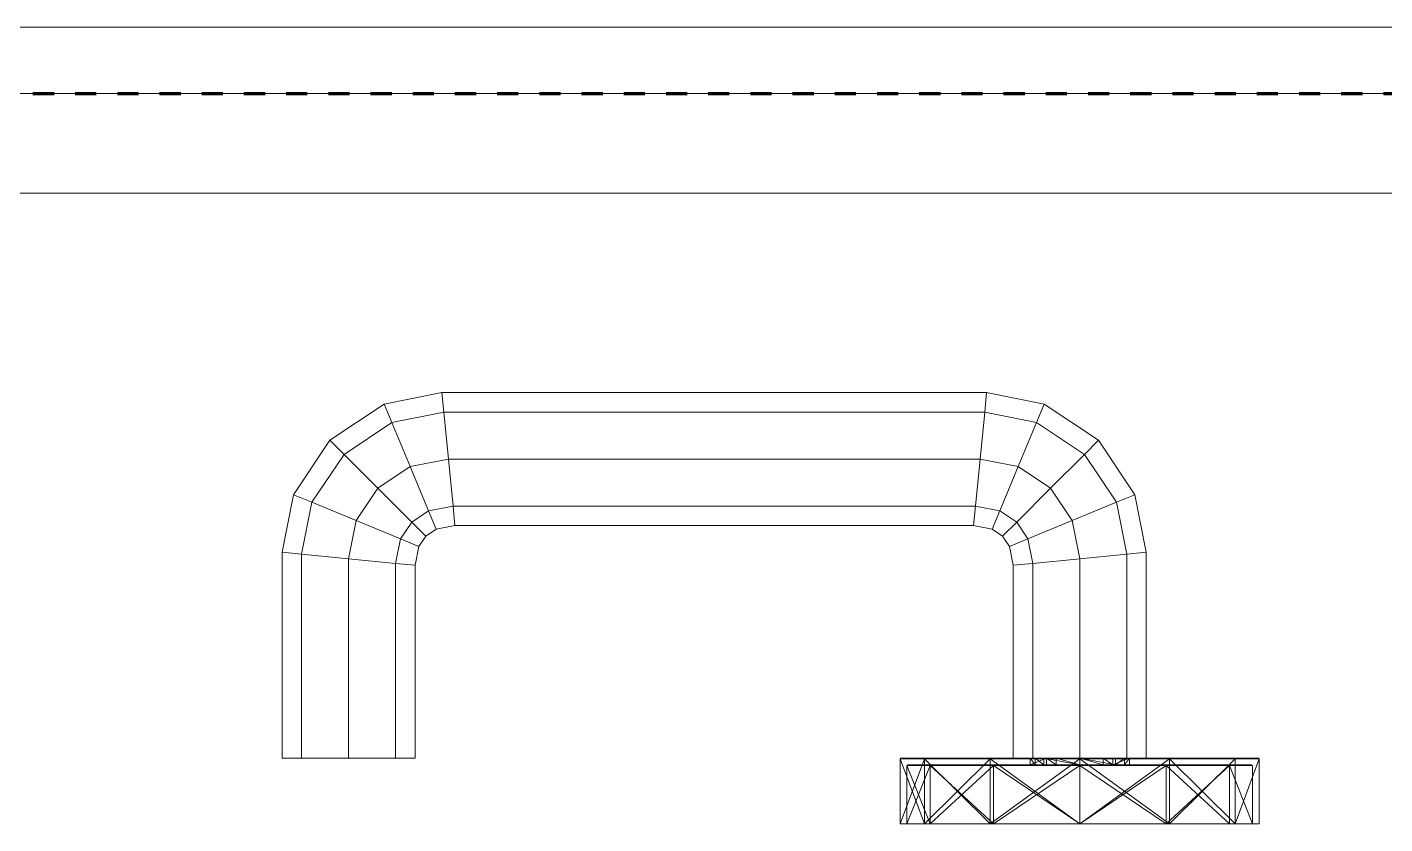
# Model space of a CAD drawing. Header units: millimetres. Extents: x -5300 to 98858, y -5196 to 93886.
# Drawn here: x 31413.6 to 31617.9, y 46375.1 to 46495 of the extents above; entities that cross this region are included whole.
import ezdxf

# ---------------------------------------------------------------- set-up
doc = ezdxf.new("R2010")
doc.units = ezdxf.units.MM
doc.linetypes.add('Штрих', pattern=[6.35, 3.175, -3.175])
doc.linetypes.add('Штрих_2_', pattern=[6.35, 3.175, -3.175])
for name, color, linetype, lineweight, true_color in [('_Разделитель помещений_', 4, 'Штрих', 70, 0x00ffff), ('Двери', 7, 'Continuous', 18, 0x7f7f7f), ('Стены', 7, 'Continuous', 18, 0x7f7f7f)]:
    doc.layers.add(name, color=color, linetype=linetype, lineweight=lineweight, true_color=true_color)

# ---------------------------------------------------------------- blocks, each defined once
blk = doc.blocks.new('СТВ_Перегородка_Кирпич 61120 - СТВ_Перегородка_Кирпич-242543-Подвал')
at = {"layer": 'Стены', "color": 254, "true_color": 0xd4d4d4}
for p, q in [((30320, 46485), (33250, 46485)), ((33250, 46485), (30320, 46485)), ((33235, 46485), (30320, 46485)), ((31110, 46485), (32610, 46485)), ((32610, 46485), (31110, 46485)), ((31110, 46485), (32610, 46485)), ((32610, 46485), (31110, 46485)), ((30200, 46470), (33250, 46470)), ((33250, 46470), (30200, 46470)), ((33250, 46470), (30200, 46470)), ((30320, 46470), (33250, 46470)), ((30320, 46470), (33235, 46470)), ((33250, 46470), (30320, 46470)), ((31110, 46470), (32610, 46470)), ((32610, 46470), (31110, 46470)), ((32610, 46470), (31110, 46470)), ((31110, 46470), (32610, 46470)), ((31110, 46470), (32610, 46470)), ((32610, 46470), (31110, 46470)), ((31110, 46470), (32610, 46470)), ((32610, 46470), (31110, 46470))]:
    blk.add_line(p, q, dxfattribs=at)
blk = doc.blocks.new('СТВ_Перегородка_Кирпич 61120 - СТВ_Перегородка_Кирпич 61120-242547-Подвал')
blk.add_blockref('СТВ_Перегородка_Кирпич 61120 - СТВ_Перегородка_Кирпич-242543-Подвал', (0, 0))
blk = doc.blocks.new('Дп-6 - Дп-6-242552-Подвал')
at = {"layer": 'Двери', "color": 254, "true_color": 0xd4d4d4}
for p, q in [((31110, 46495), (32610, 46495)), ((32610, 46495), (31110, 46495)), ((32510, 46495), (31210, 46495)), ((31210, 46495), (32510, 46495)), ((32610, 46485), (31110, 46485)), ((31110, 46485), (32610, 46485)), ((32610, 46485), (31110, 46485)), ((31110, 46485), (32610, 46485)), ((32510, 46485), (31210, 46485)), ((31210, 46485), (32510, 46485)), ((31210, 46485), (32510, 46485)), ((32510, 46485), (31210, 46485)), ((31467.36, 46438.28), (31476.02, 46440)), ((31476.02, 46440), (31467.36, 46438.28)), ((31476.3, 46437.07), (31476.02, 46440)), ((31476.02, 46440), (31557.98, 46440)), ((31476.02, 46440), (31476.3, 46437.07)), ((31557.98, 46440), (31476.02, 46440)), ((31476.02, 46440), (31476.3, 46437.07)), ((31476.3, 46437.07), (31476.02, 46440)), ((31557.7, 46437.07), (31557.98, 46440)), ((31557.98, 46440), (31557.7, 46437.07)), ((31557.98, 46440), (31557.7, 46437.07)), ((31557.7, 46437.07), (31557.98, 46440)), ((31557.98, 46440), (31566.64, 46438.28)), ((31566.64, 46438.28), (31557.98, 46440)), ((31459.18, 46432.82), (31467.36, 46438.28)), ((31467.36, 46438.28), (31459.18, 46432.82)), ((31468.5, 46435.52), (31467.36, 46438.28)), ((31467.36, 46438.28), (31468.5, 46435.52)), ((31467.36, 46438.28), (31468.5, 46435.52)), ((31468.5, 46435.52), (31467.36, 46438.28)), ((31476.3, 46437.07), (31468.5, 46435.52)), ((31468.5, 46435.52), (31476.3, 46437.07)), ((31468.5, 46435.52), (31476.3, 46437.07)), ((31476.3, 46437.07), (31468.5, 46435.52)), ((31557.7, 46437.07), (31476.3, 46437.07)), ((31477, 46430), (31476.3, 46437.07)), ((31476.3, 46437.07), (31557.7, 46437.07)), ((31476.3, 46437.07), (31557.7, 46437.07)), ((31476.3, 46437.07), (31477, 46430)), ((31557.7, 46437.07), (31476.3, 46437.07)), ((31476.3, 46437.07), (31477, 46430)), ((31477, 46430), (31476.3, 46437.07)), ((31557, 46430), (31557.7, 46437.07)), ((31557.7, 46437.07), (31557, 46430)), ((31557.7, 46437.07), (31557, 46430)), ((31557, 46430), (31557.7, 46437.07)), ((31565.5, 46435.52), (31557.7, 46437.07)), ((31557.7, 46437.07), (31565.5, 46435.52)), ((31557.7, 46437.07), (31565.5, 46435.52)), ((31565.5, 46435.52), (31557.7, 46437.07)), ((31565.5, 46435.52), (31566.64, 46438.28)), ((31566.64, 46438.28), (31565.5, 46435.52)), ((31566.64, 46438.28), (31565.5, 46435.52)), ((31565.5, 46435.52), (31566.64, 46438.28)), ((31566.64, 46438.28), (31574.82, 46432.82)), ((31574.82, 46432.82), (31566.64, 46438.28)), ((31468.5, 46435.52), (31461.3, 46430.7)), ((31461.3, 46430.7), (31468.5, 46435.52)), ((31461.3, 46430.7), (31468.5, 46435.52)), ((31468.5, 46435.52), (31461.3, 46430.7)), ((31471.26, 46428.86), (31468.5, 46435.52)), ((31468.5, 46435.52), (31471.26, 46428.86)), ((31468.5, 46435.52), (31471.26, 46428.86)), ((31471.26, 46428.86), (31468.5, 46435.52)), ((31562.74, 46428.86), (31565.5, 46435.52)), ((31565.5, 46435.52), (31562.74, 46428.86)), ((31565.5, 46435.52), (31562.74, 46428.86)), ((31562.74, 46428.86), (31565.5, 46435.52)), ((31572.7, 46430.7), (31565.5, 46435.52)), ((31565.5, 46435.52), (31572.7, 46430.7)), ((31565.5, 46435.52), (31572.7, 46430.7)), ((31572.7, 46430.7), (31565.5, 46435.52)), ((31453.72, 46424.64), (31459.18, 46432.82)), ((31459.18, 46432.82), (31453.72, 46424.64)), ((31461.3, 46430.7), (31459.18, 46432.82)), ((31459.18, 46432.82), (31461.3, 46430.7)), ((31459.18, 46432.82), (31461.3, 46430.7)), ((31461.3, 46430.7), (31459.18, 46432.82)), ((31572.7, 46430.7), (31574.82, 46432.82)), ((31574.82, 46432.82), (31572.7, 46430.7)), ((31574.82, 46432.82), (31572.7, 46430.7)), ((31572.7, 46430.7), (31574.82, 46432.82)), ((31574.82, 46432.82), (31580.28, 46424.64)), ((31580.28, 46424.64), (31574.82, 46432.82)), ((31461.3, 46430.7), (31456.48, 46423.5)), ((31456.48, 46423.5), (31461.3, 46430.7)), ((31456.48, 46423.5), (31461.3, 46430.7)), ((31461.3, 46430.7), (31456.48, 46423.5)), ((31466.39, 46425.61), (31461.3, 46430.7)), ((31461.3, 46430.7), (31466.39, 46425.61)), ((31461.3, 46430.7), (31466.39, 46425.61)), ((31466.39, 46425.61), (31461.3, 46430.7)), ((31567.61, 46425.61), (31572.7, 46430.7)), ((31572.7, 46430.7), (31567.61, 46425.61)), ((31572.7, 46430.7), (31567.61, 46425.61)), ((31567.61, 46425.61), (31572.7, 46430.7)), ((31577.52, 46423.5), (31572.7, 46430.7)), ((31572.7, 46430.7), (31577.52, 46423.5)), ((31572.7, 46430.7), (31577.52, 46423.5)), ((31577.52, 46423.5), (31572.7, 46430.7)), ((31471.26, 46428.86), (31466.39, 46425.61)), ((31466.39, 46425.61), (31471.26, 46428.86)), ((31466.39, 46425.61), (31471.26, 46428.86)), ((31471.26, 46428.86), (31466.39, 46425.61)), ((31477, 46430), (31471.26, 46428.86)), ((31471.26, 46428.86), (31477, 46430)), ((31471.26, 46428.86), (31477, 46430)), ((31477, 46430), (31471.26, 46428.86)), ((31474.02, 46422.2), (31471.26, 46428.86)), ((31471.26, 46428.86), (31474.02, 46422.2)), ((31471.26, 46428.86), (31474.02, 46422.2)), ((31474.02, 46422.2), (31471.26, 46428.86)), ((31557, 46430), (31477, 46430)), ((31477.7, 46422.93), (31477, 46430)), ((31477, 46430), (31557, 46430)), ((31477, 46430), (31557, 46430)), ((31477, 46430), (31477.7, 46422.93)), ((31557, 46430), (31477, 46430)), ((31477, 46430), (31477.7, 46422.93)), ((31477.7, 46422.93), (31477, 46430)), ((31556.3, 46422.93), (31557, 46430)), ((31557, 46430), (31556.3, 46422.93)), ((31557, 46430), (31556.3, 46422.93)), ((31556.3, 46422.93), (31557, 46430)), ((31562.74, 46428.86), (31557, 46430)), ((31557, 46430), (31562.74, 46428.86)), ((31557, 46430), (31562.74, 46428.86)), ((31562.74, 46428.86), (31557, 46430)), ((31559.98, 46422.2), (31562.74, 46428.86)), ((31562.74, 46428.86), (31559.98, 46422.2)), ((31562.74, 46428.86), (31559.98, 46422.2)), ((31559.98, 46422.2), (31562.74, 46428.86)), ((31567.61, 46425.61), (31562.74, 46428.86)), ((31562.74, 46428.86), (31567.61, 46425.61)), ((31562.74, 46428.86), (31567.61, 46425.61)), ((31567.61, 46425.61), (31562.74, 46428.86)), ((31452, 46415.98), (31453.72, 46424.64)), ((31453.72, 46424.64), (31452, 46415.98)), ((31456.48, 46423.5), (31453.72, 46424.64)), ((31453.72, 46424.64), (31456.48, 46423.5)), ((31453.72, 46424.64), (31456.48, 46423.5)), ((31456.48, 46423.5), (31453.72, 46424.64)), ((31466.39, 46425.61), (31463.14, 46420.74)), ((31463.14, 46420.74), (31466.39, 46425.61)), ((31463.14, 46420.74), (31466.39, 46425.61)), ((31466.39, 46425.61), (31463.14, 46420.74)), ((31471.49, 46420.51), (31466.39, 46425.61)), ((31466.39, 46425.61), (31471.49, 46420.51)), ((31466.39, 46425.61), (31471.49, 46420.51)), ((31471.49, 46420.51), (31466.39, 46425.61)), ((31562.51, 46420.51), (31567.61, 46425.61)), ((31567.61, 46425.61), (31562.51, 46420.51)), ((31567.61, 46425.61), (31562.51, 46420.51)), ((31562.51, 46420.51), (31567.61, 46425.61)), ((31570.86, 46420.74), (31567.61, 46425.61)), ((31567.61, 46425.61), (31570.86, 46420.74)), ((31567.61, 46425.61), (31570.86, 46420.74)), ((31570.86, 46420.74), (31567.61, 46425.61)), ((31577.52, 46423.5), (31580.28, 46424.64)), ((31580.28, 46424.64), (31577.52, 46423.5)), ((31580.28, 46424.64), (31577.52, 46423.5)), ((31577.52, 46423.5), (31580.28, 46424.64)), ((31580.28, 46424.64), (31582, 46415.98)), ((31582, 46415.98), (31580.28, 46424.64)), ((31456.48, 46423.5), (31454.93, 46415.7)), ((31454.93, 46415.7), (31456.48, 46423.5)), ((31454.93, 46415.7), (31456.48, 46423.5)), ((31456.48, 46423.5), (31454.93, 46415.7)), ((31463.14, 46420.74), (31456.48, 46423.5)), ((31456.48, 46423.5), (31463.14, 46420.74)), ((31456.48, 46423.5), (31463.14, 46420.74)), ((31463.14, 46420.74), (31456.48, 46423.5)), ((31474.02, 46422.2), (31471.49, 46420.51)), ((31471.49, 46420.51), (31474.02, 46422.2)), ((31471.49, 46420.51), (31474.02, 46422.2)), ((31474.02, 46422.2), (31471.49, 46420.51)), ((31477.7, 46422.93), (31474.02, 46422.2)), ((31474.02, 46422.2), (31477.7, 46422.93)), ((31474.02, 46422.2), (31477.7, 46422.93)), ((31477.7, 46422.93), (31474.02, 46422.2)), ((31475.16, 46419.44), (31474.02, 46422.2)), ((31474.02, 46422.2), (31475.16, 46419.44)), ((31474.02, 46422.2), (31475.16, 46419.44)), ((31475.16, 46419.44), (31474.02, 46422.2)), ((31556.3, 46422.93), (31477.7, 46422.93)), ((31477.98, 46420), (31477.7, 46422.93)), ((31477.7, 46422.93), (31556.3, 46422.93)), ((31477.7, 46422.93), (31556.3, 46422.93)), ((31556.3, 46422.93), (31477.7, 46422.93)), ((31477.7, 46422.93), (31477.98, 46420)), ((31477.7, 46422.93), (31477.98, 46420)), ((31477.98, 46420), (31477.7, 46422.93)), ((31556.02, 46420), (31556.3, 46422.93)), ((31556.3, 46422.93), (31556.02, 46420)), ((31556.3, 46422.93), (31556.02, 46420)), ((31556.02, 46420), (31556.3, 46422.93)), ((31559.98, 46422.2), (31556.3, 46422.93)), ((31556.3, 46422.93), (31559.98, 46422.2)), ((31556.3, 46422.93), (31559.98, 46422.2)), ((31559.98, 46422.2), (31556.3, 46422.93)), ((31558.84, 46419.44), (31559.98, 46422.2)), ((31559.98, 46422.2), (31558.84, 46419.44)), ((31559.98, 46422.2), (31558.84, 46419.44)), ((31558.84, 46419.44), (31559.98, 46422.2)), ((31562.51, 46420.51), (31559.98, 46422.2)), ((31559.98, 46422.2), (31562.51, 46420.51)), ((31559.98, 46422.2), (31562.51, 46420.51)), ((31562.51, 46420.51), (31559.98, 46422.2)), ((31570.86, 46420.74), (31577.52, 46423.5)), ((31577.52, 46423.5), (31570.86, 46420.74)), ((31577.52, 46423.5), (31570.86, 46420.74)), ((31570.86, 46420.74), (31577.52, 46423.5)), ((31579.07, 46415.7), (31577.52, 46423.5)), ((31577.52, 46423.5), (31579.07, 46415.7)), ((31577.52, 46423.5), (31579.07, 46415.7)), ((31579.07, 46415.7), (31577.52, 46423.5)), ((31463.14, 46420.74), (31462, 46415)), ((31462, 46415), (31463.14, 46420.74)), ((31462, 46415), (31463.14, 46420.74)), ((31463.14, 46420.74), (31462, 46415)), ((31469.8, 46417.98), (31463.14, 46420.74)), ((31463.14, 46420.74), (31469.8, 46417.98)), ((31463.14, 46420.74), (31469.8, 46417.98)), ((31469.8, 46417.98), (31463.14, 46420.74)), ((31471.49, 46420.51), (31469.8, 46417.98)), ((31469.8, 46417.98), (31471.49, 46420.51)), ((31469.8, 46417.98), (31471.49, 46420.51)), ((31471.49, 46420.51), (31469.8, 46417.98)), ((31473.6, 46418.4), (31471.49, 46420.51)), ((31471.49, 46420.51), (31473.6, 46418.4)), ((31471.49, 46420.51), (31473.6, 46418.4)), ((31473.6, 46418.4), (31471.49, 46420.51)), ((31477.98, 46420), (31475.16, 46419.44)), ((31475.16, 46419.44), (31477.98, 46420)), ((31556.02, 46420), (31477.98, 46420)), ((31477.98, 46420), (31556.02, 46420)), ((31558.84, 46419.44), (31556.02, 46420)), ((31556.02, 46420), (31558.84, 46419.44)), ((31560.4, 46418.4), (31562.51, 46420.51)), ((31562.51, 46420.51), (31560.4, 46418.4)), ((31562.51, 46420.51), (31560.4, 46418.4)), ((31560.4, 46418.4), (31562.51, 46420.51)), ((31564.2, 46417.98), (31562.51, 46420.51)), ((31562.51, 46420.51), (31564.2, 46417.98)), ((31562.51, 46420.51), (31564.2, 46417.98)), ((31564.2, 46417.98), (31562.51, 46420.51)), ((31564.2, 46417.98), (31570.86, 46420.74)), ((31570.86, 46420.74), (31564.2, 46417.98)), ((31570.86, 46420.74), (31564.2, 46417.98)), ((31564.2, 46417.98), (31570.86, 46420.74)), ((31572, 46415), (31570.86, 46420.74)), ((31570.86, 46420.74), (31572, 46415)), ((31570.86, 46420.74), (31572, 46415)), ((31572, 46415), (31570.86, 46420.74)), ((31469.8, 46417.98), (31469.07, 46414.3)), ((31469.07, 46414.3), (31469.8, 46417.98)), ((31469.07, 46414.3), (31469.8, 46417.98)), ((31469.8, 46417.98), (31469.07, 46414.3)), ((31472.56, 46416.84), (31469.8, 46417.98)), ((31469.8, 46417.98), (31472.56, 46416.84)), ((31469.8, 46417.98), (31472.56, 46416.84)), ((31472.56, 46416.84), (31469.8, 46417.98)), ((31473.6, 46418.4), (31472.56, 46416.84)), ((31472.56, 46416.84), (31473.6, 46418.4)), ((31475.16, 46419.44), (31473.6, 46418.4)), ((31473.6, 46418.4), (31475.16, 46419.44)), ((31560.4, 46418.4), (31558.84, 46419.44)), ((31558.84, 46419.44), (31560.4, 46418.4)), ((31561.44, 46416.84), (31560.4, 46418.4)), ((31560.4, 46418.4), (31561.44, 46416.84)), ((31561.44, 46416.84), (31564.2, 46417.98)), ((31564.2, 46417.98), (31561.44, 46416.84)), ((31564.2, 46417.98), (31561.44, 46416.84)), ((31561.44, 46416.84), (31564.2, 46417.98)), ((31564.93, 46414.3), (31564.2, 46417.98)), ((31564.2, 46417.98), (31564.93, 46414.3)), ((31564.2, 46417.98), (31564.93, 46414.3)), ((31564.93, 46414.3), (31564.2, 46417.98)), ((31454.93, 46415.7), (31452, 46415.98)), ((31452, 46415.98), (31454.93, 46415.7)), ((31452, 46385), (31452, 46415.98)), ((31452, 46415.98), (31454.93, 46415.7)), ((31454.93, 46415.7), (31452, 46415.98)), ((31452, 46415.98), (31452, 46385)), ((31472.56, 46416.84), (31472, 46414.02)), ((31472, 46414.02), (31472.56, 46416.84)), ((31562, 46414.02), (31561.44, 46416.84)), ((31561.44, 46416.84), (31562, 46414.02)), ((31579.07, 46415.7), (31582, 46415.98)), ((31582, 46415.98), (31579.07, 46415.7)), ((31582, 46415.98), (31579.07, 46415.7)), ((31579.07, 46415.7), (31582, 46415.98)), ((31582, 46415.98), (31582, 46385)), ((31582, 46385), (31582, 46415.98)), ((31462, 46415), (31454.93, 46415.7)), ((31454.93, 46415.7), (31454.93, 46385)), ((31454.93, 46415.7), (31462, 46415)), ((31454.93, 46385), (31454.93, 46415.7)), ((31454.93, 46385), (31454.93, 46415.7)), ((31454.93, 46415.7), (31462, 46415)), ((31462, 46415), (31454.93, 46415.7)), ((31454.93, 46415.7), (31454.93, 46385)), ((31469.07, 46414.3), (31462, 46415)), ((31462, 46415), (31462, 46385)), ((31462, 46415), (31469.07, 46414.3)), ((31462, 46385), (31462, 46415)), ((31469.07, 46414.3), (31462, 46415)), ((31462, 46415), (31462, 46385)), ((31462, 46385), (31462, 46415)), ((31462, 46415), (31469.07, 46414.3)), ((31472, 46414.02), (31469.07, 46414.3)), ((31469.07, 46414.3), (31469.07, 46385)), ((31469.07, 46414.3), (31472, 46414.02)), ((31469.07, 46385), (31469.07, 46414.3)), ((31472, 46414.02), (31469.07, 46414.3)), ((31469.07, 46414.3), (31469.07, 46385)), ((31469.07, 46385), (31469.07, 46414.3)), ((31469.07, 46414.3), (31472, 46414.02)), ((31472, 46414.02), (31472, 46385)), ((31472, 46385), (31472, 46414.02)), ((31562, 46414.02), (31564.93, 46414.3)), ((31564.93, 46414.3), (31562, 46414.02)), ((31564.93, 46414.3), (31562, 46414.02)), ((31562, 46414.02), (31564.93, 46414.3)), ((31562, 46385), (31562, 46414.02)), ((31562, 46414.02), (31562, 46385)), ((31564.93, 46414.3), (31572, 46415)), ((31572, 46415), (31564.93, 46414.3)), ((31572, 46415), (31564.93, 46414.3)), ((31564.93, 46414.3), (31572, 46415)), ((31564.93, 46385), (31564.93, 46414.3)), ((31564.93, 46414.3), (31564.93, 46385)), ((31564.93, 46414.3), (31564.93, 46385)), ((31564.93, 46385), (31564.93, 46414.3)), ((31572, 46415), (31579.07, 46415.7)), ((31579.07, 46415.7), (31572, 46415)), ((31579.07, 46415.7), (31572, 46415)), ((31572, 46415), (31579.07, 46415.7)), ((31572, 46385), (31572, 46415)), ((31572, 46415), (31572, 46385)), ((31572, 46415), (31572, 46385)), ((31572, 46385), (31572, 46415)), ((31579.07, 46385), (31579.07, 46415.7)), ((31579.07, 46415.7), (31579.07, 46385)), ((31579.07, 46415.7), (31579.07, 46385)), ((31579.07, 46385), (31579.07, 46415.7)), ((31454.93, 46385), (31452, 46385)), ((31452, 46385), (31454.93, 46385)), ((31454.93, 46385), (31452, 46385)), ((31452, 46385), (31454.93, 46385)), ((31462, 46385), (31454.93, 46385)), ((31454.93, 46385), (31462, 46385)), ((31462, 46385), (31454.93, 46385)), ((31454.93, 46385), (31462, 46385)), ((31462, 46385), (31469.07, 46385)), ((31469.07, 46385), (31462, 46385)), ((31469.07, 46385), (31462, 46385)), ((31462, 46385), (31469.07, 46385)), ((31469.07, 46385), (31472, 46385)), ((31472, 46385), (31469.07, 46385)), ((31472, 46385), (31469.07, 46385)), ((31469.07, 46385), (31472, 46385)), ((31548.62, 46385), (31545, 46385)), ((31545, 46385), (31548.62, 46385)), ((31545, 46385), (31558.5, 46385)), ((31548.62, 46384.9), (31545, 46384.9)), ((31545, 46384.9), (31548.62, 46384.9)), ((31545, 46375.1), (31545, 46384.9)), ((31548.62, 46375.1), (31545, 46384.9)), ((31545, 46375.1), (31548.62, 46384.9)), ((31548.62, 46384.9), (31545, 46384.9)), ((31545, 46384.9), (31548.62, 46384.9)), ((31545, 46384.9), (31545, 46375.1)), ((31548.62, 46384.9), (31545, 46375.1)), ((31545, 46384.9), (31548.62, 46375.1)), ((31548.7, 46385), (31545.1, 46385)), ((31545.1, 46385), (31548.7, 46385)), ((31567, 46385), (31545.1, 46385)), ((31567, 46385), (31545.1, 46385)), ((31567, 46385), (31545.1, 46385)), ((31549.48, 46383.9), (31546, 46383.9)), ((31549.48, 46383.9), (31546, 46383.9)), ((31546, 46383.9), (31546, 46375.1)), ((31549.48, 46383.9), (31546, 46375.1)), ((31549.48, 46375.1), (31546, 46383.9)), ((31549.57, 46384), (31546.1, 46384)), ((31549.57, 46384), (31546.1, 46384)), ((31567, 46384), (31546.1, 46384)), ((31567, 46384), (31546.1, 46384)), ((31567, 46384), (31546.1, 46384)), ((31558.5, 46385), (31548.62, 46385)), ((31548.62, 46385), (31558.5, 46385)), ((31548.62, 46385), (31558.5, 46385)), ((31558.5, 46384.9), (31548.62, 46384.9)), ((31558.5, 46384.9), (31548.62, 46384.9)), ((31558.5, 46375.1), (31548.62, 46384.9)), ((31548.62, 46375.1), (31548.62, 46384.9)), ((31558.5, 46384.9), (31548.62, 46375.1)), ((31548.62, 46375.1), (31548.62, 46384.9)), ((31558.5, 46384.9), (31548.62, 46384.9)), ((31558.5, 46384.9), (31548.62, 46384.9)), ((31558.5, 46384.9), (31548.62, 46375.1)), ((31558.5, 46384.9), (31548.62, 46375.1)), ((31548.62, 46384.9), (31548.62, 46375.1)), ((31548.62, 46384.9), (31548.62, 46375.1)), ((31558.55, 46385), (31548.7, 46385)), ((31558.55, 46385), (31548.7, 46385)), ((31565.28, 46385), (31548.7, 46385)), ((31564.53, 46385), (31548.7, 46385)), ((31567, 46385), (31548.7, 46385)), ((31567, 46385), (31548.7, 46385)), ((31567, 46385), (31548.7, 46385)), ((31559, 46383.9), (31549.48, 46383.9)), ((31559, 46383.9), (31549.48, 46383.9)), ((31559, 46383.9), (31549.48, 46375.1)), ((31559, 46375.1), (31549.48, 46383.9)), ((31549.48, 46383.9), (31549.48, 46375.1)), ((31549.48, 46383.9), (31549.48, 46375.1)), ((31559.05, 46384), (31549.57, 46384)), ((31559.05, 46384), (31549.57, 46384)), ((31565.28, 46384), (31549.57, 46384)), ((31564.53, 46384), (31549.57, 46384)), ((31567, 46384), (31549.57, 46384)), ((31549.57, 46384), (31567, 46384)), ((31567, 46384), (31549.57, 46384)), ((31572, 46385), (31558.5, 46385)), ((31572, 46385), (31558.5, 46385)), ((31585.5, 46385), (31558.5, 46385)), ((31585.5, 46385), (31558.5, 46385)), ((31585.5, 46385), (31558.5, 46385)), ((31558.5, 46385), (31558.5, 46385)), ((31572, 46384.9), (31558.5, 46384.9)), ((31572, 46384.9), (31558.5, 46384.9)), ((31572, 46375.1), (31558.5, 46384.9)), ((31558.5, 46375.1), (31558.5, 46384.9)), ((31572, 46384.9), (31558.5, 46375.1)), ((31558.5, 46375.1), (31558.5, 46384.9)), ((31572, 46384.9), (31558.5, 46384.9)), ((31572, 46384.9), (31558.5, 46384.9)), ((31572, 46375.1), (31558.5, 46384.9)), ((31558.5, 46384.9), (31558.5, 46375.1)), ((31572, 46384.9), (31558.5, 46375.1)), ((31558.5, 46384.9), (31558.5, 46375.1)), ((31572, 46385), (31558.55, 46385)), ((31572, 46385), (31558.55, 46385)), ((31566.62, 46385), (31558.55, 46385)), ((31565.28, 46385), (31558.55, 46385)), ((31558.55, 46385), (31567, 46385)), ((31558.55, 46385), (31567, 46385)), ((31558.55, 46385), (31568.46, 46385)), ((31572, 46383.9), (31559, 46383.9)), ((31572, 46383.9), (31559, 46383.9)), ((31572, 46383.9), (31559, 46375.1)), ((31572, 46375.1), (31559, 46383.9)), ((31559, 46383.9), (31559, 46375.1)), ((31559, 46383.9), (31559, 46375.1)), ((31572, 46384), (31559.05, 46384)), ((31572, 46384), (31559.05, 46384)), ((31566.62, 46384), (31559.05, 46384)), ((31559.05, 46384), (31565.28, 46384)), ((31559.05, 46384), (31568.46, 46384)), ((31559.05, 46384), (31567, 46384)), ((31559.05, 46384), (31567, 46384)), ((31564.93, 46385), (31562, 46385)), ((31562, 46385), (31564.93, 46385)), ((31565.28, 46385), (31564.53, 46385)), ((31564.53, 46384), (31564.53, 46385)), ((31564.53, 46385), (31567, 46385)), ((31565.28, 46384), (31564.53, 46385)), ((31564.53, 46384), (31567, 46385)), ((31564.53, 46385), (31567, 46385)), ((31565.28, 46384), (31564.53, 46384)), ((31564.53, 46384), (31567, 46384)), ((31564.53, 46384), (31567, 46384)), ((31572, 46385), (31564.93, 46385)), ((31564.93, 46385), (31572, 46385)), ((31566.62, 46385), (31565.28, 46385)), ((31565.28, 46385), (31566.62, 46384)), ((31565.28, 46385), (31565.28, 46384)), ((31566.62, 46384), (31565.28, 46384)), ((31572, 46385), (31566.62, 46385)), ((31572, 46385), (31566.62, 46385)), ((31572, 46384), (31566.62, 46385)), ((31566.62, 46385), (31566.62, 46384)), ((31572, 46384), (31566.62, 46384)), ((31572, 46384), (31566.62, 46384)), ((31567, 46385), (31567, 46384)), ((31567, 46385), (31568.46, 46385)), ((31567, 46385), (31567, 46384)), ((31567, 46385), (31567, 46385)), ((31567, 46385), (31567, 46384)), ((31567, 46385), (31567, 46384)), ((31567, 46385), (31567, 46385)), ((31567, 46385), (31567, 46385)), ((31567, 46385), (31567, 46384)), ((31567, 46385), (31567, 46384)), ((31567, 46385), (31567, 46384)), ((31567, 46385), (31567, 46385)), ((31567, 46385), (31568.46, 46384)), ((31567, 46384), (31567, 46385)), ((31567, 46384), (31567, 46385)), ((31567, 46384), (31567, 46385)), ((31567, 46384), (31567, 46385)), ((31567, 46385), (31567, 46385)), ((31568.46, 46384), (31567, 46384)), ((31567, 46384), (31567, 46384)), ((31567, 46384), (31567, 46384)), ((31567, 46384), (31567, 46384)), ((31567, 46384), (31567, 46384)), ((31567, 46384), (31567, 46384)), ((31572, 46385), (31568.46, 46385)), ((31572, 46385), (31568.46, 46385)), ((31572, 46384), (31568.46, 46385)), ((31568.46, 46385), (31568.46, 46384)), ((31572, 46384), (31568.46, 46384)), ((31572, 46384), (31568.46, 46384)), ((31585.45, 46385), (31572, 46385)), ((31585.45, 46385), (31572, 46385)), ((31577.37, 46385), (31572, 46385)), ((31572, 46385), (31575.54, 46385)), ((31577.37, 46384), (31572, 46385)), ((31577.37, 46385), (31572, 46385)), ((31572, 46385), (31572, 46385)), ((31572, 46385), (31572, 46384)), ((31572, 46385), (31572, 46385)), ((31572, 46385), (31575.54, 46385)), ((31572, 46385), (31575.54, 46384)), ((31572, 46385), (31572, 46384)), ((31572, 46385), (31585.5, 46385)), ((31585.5, 46385), (31572, 46385)), ((31579.07, 46385), (31572, 46385)), ((31572, 46385), (31579.07, 46385)), ((31585.5, 46384.9), (31572, 46384.9)), ((31585.5, 46384.9), (31572, 46384.9)), ((31585.5, 46375.1), (31572, 46384.9)), ((31572, 46375.1), (31572, 46384.9)), ((31585.5, 46384.9), (31572, 46375.1)), ((31572, 46375.1), (31572, 46384.9)), ((31585.5, 46384.9), (31572, 46384.9)), ((31585.5, 46384.9), (31572, 46384.9)), ((31585.5, 46384.9), (31572, 46375.1)), ((31572, 46384.9), (31572, 46375.1)), ((31585.5, 46384.9), (31572, 46375.1)), ((31572, 46384.9), (31572, 46375.1)), ((31584.95, 46384), (31572, 46384)), ((31572, 46384), (31584.95, 46384)), ((31577.37, 46384), (31572, 46384)), ((31575.54, 46384), (31572, 46384)), ((31577.37, 46384), (31572, 46384)), ((31572, 46384), (31572, 46384)), ((31575.54, 46384), (31572, 46384)), ((31572, 46384), (31572, 46384)), ((31585, 46383.9), (31572, 46383.9)), ((31585, 46383.9), (31572, 46383.9)), ((31585, 46383.9), (31572, 46375.1)), ((31572, 46383.9), (31572, 46375.1)), ((31572, 46383.9), (31572, 46375.1)), ((31572, 46383.9), (31585, 46375.1)), ((31577, 46385), (31575.54, 46385)), ((31577, 46384), (31575.54, 46385)), ((31585.45, 46385), (31575.54, 46385)), ((31575.54, 46385), (31575.54, 46384)), ((31577, 46384), (31575.54, 46384)), ((31575.54, 46384), (31584.95, 46384)), ((31579.47, 46385), (31577, 46385)), ((31577, 46385), (31577, 46384)), ((31577, 46385), (31577, 46384)), ((31579.47, 46385), (31577, 46385)), ((31579.47, 46385), (31577, 46384)), ((31595.3, 46385), (31577, 46385)), ((31577, 46385), (31577, 46385)), ((31577, 46385), (31577, 46385)), ((31577, 46385), (31598.9, 46385)), ((31577, 46385), (31577, 46384)), ((31577, 46385), (31577, 46384)), ((31577, 46385), (31577, 46384)), ((31577, 46385), (31598.9, 46385)), ((31577, 46385), (31577, 46385)), ((31577, 46385), (31577, 46384)), ((31577, 46385), (31577, 46384)), ((31598.9, 46385), (31577, 46385)), ((31577, 46385), (31577, 46385)), ((31577, 46385), (31577, 46384)), ((31577, 46385), (31577, 46384)), ((31577, 46385), (31595.3, 46385)), ((31577, 46385), (31577, 46385)), ((31577, 46385), (31577, 46384)), ((31577, 46385), (31595.3, 46385)), ((31577, 46385), (31585.45, 46385)), ((31577, 46385), (31577, 46384)), ((31577, 46385), (31585.45, 46385)), ((31579.47, 46384), (31577, 46384)), ((31579.47, 46384), (31577, 46384)), ((31577, 46384), (31577, 46384)), ((31577, 46384), (31584.95, 46384)), ((31577, 46384), (31577, 46384)), ((31577, 46384), (31584.95, 46384)), ((31577, 46384), (31594.43, 46384)), ((31577, 46384), (31577, 46384)), ((31577, 46384), (31594.43, 46384)), ((31577, 46384), (31597.9, 46384)), ((31577, 46384), (31577, 46384)), ((31577, 46384), (31597.9, 46384)), ((31577, 46384), (31577, 46384)), ((31577, 46384), (31594.43, 46384)), ((31577, 46384), (31597.9, 46384)), ((31578.72, 46385), (31577.37, 46385)), ((31578.72, 46385), (31577.37, 46384)), ((31585.45, 46385), (31577.37, 46385)), ((31577.37, 46384), (31577.37, 46385)), ((31578.72, 46384), (31577.37, 46384)), ((31577.37, 46384), (31584.95, 46384)), ((31579.47, 46385), (31578.72, 46385)), ((31579.47, 46385), (31578.72, 46384)), ((31578.72, 46385), (31585.45, 46385)), ((31578.72, 46385), (31595.3, 46385)), ((31578.72, 46385), (31578.72, 46384)), ((31579.47, 46384), (31578.72, 46384)), ((31578.72, 46384), (31594.43, 46384)), ((31578.72, 46384), (31584.95, 46384)), ((31582, 46385), (31579.07, 46385)), ((31579.07, 46385), (31582, 46385)), ((31579.47, 46385), (31579.47, 46384)), ((31579.47, 46385), (31595.3, 46385)), ((31579.47, 46384), (31594.43, 46384)), ((31594.43, 46384), (31584.95, 46384)), ((31584.95, 46384), (31594.43, 46384)), ((31585, 46383.9), (31594.52, 46383.9)), ((31585, 46383.9), (31594.52, 46383.9)), ((31585, 46383.9), (31585, 46375.1)), ((31594.52, 46383.9), (31585, 46375.1)), ((31585, 46383.9), (31585, 46375.1)), ((31585, 46383.9), (31594.52, 46375.1)), ((31585.45, 46385), (31595.3, 46385)), ((31595.3, 46385), (31585.45, 46385)), ((31585.5, 46385), (31595.38, 46385)), ((31595.38, 46385), (31585.5, 46385)), ((31585.5, 46385), (31599, 46385)), ((31585.5, 46385), (31595.38, 46385)), ((31585.5, 46385), (31585.5, 46385)), ((31595.38, 46384.9), (31585.5, 46384.9)), ((31595.38, 46384.9), (31585.5, 46384.9)), ((31585.5, 46375.1), (31595.38, 46384.9)), ((31585.5, 46375.1), (31585.5, 46384.9)), ((31595.38, 46375.1), (31585.5, 46384.9)), ((31585.5, 46375.1), (31585.5, 46384.9)), ((31585.5, 46384.9), (31595.38, 46384.9)), ((31595.38, 46384.9), (31585.5, 46384.9)), ((31585.5, 46384.9), (31585.5, 46375.1)), ((31585.5, 46384.9), (31595.38, 46375.1)), ((31595.38, 46375.1), (31585.5, 46384.9)), ((31585.5, 46384.9), (31585.5, 46375.1)), ((31594.43, 46384), (31597.9, 46384)), ((31594.43, 46384), (31597.9, 46384)), ((31594.52, 46383.9), (31598, 46383.9)), ((31594.52, 46383.9), (31598, 46383.9)), ((31594.52, 46383.9), (31594.52, 46375.1)), ((31594.52, 46383.9), (31598, 46375.1)), ((31594.52, 46383.9), (31594.52, 46375.1)), ((31594.52, 46383.9), (31598, 46375.1)), ((31595.3, 46385), (31598.9, 46385)), ((31598.9, 46385), (31595.3, 46385)), ((31595.38, 46385), (31599, 46385)), ((31599, 46385), (31595.38, 46385)), ((31595.38, 46384.9), (31599, 46384.9)), ((31599, 46384.9), (31595.38, 46384.9)), ((31595.38, 46375.1), (31595.38, 46384.9)), ((31595.38, 46375.1), (31599, 46384.9)), ((31599, 46384.9), (31595.38, 46375.1)), ((31595.38, 46375.1), (31595.38, 46384.9)), ((31595.38, 46384.9), (31599, 46384.9)), ((31599, 46384.9), (31595.38, 46384.9)), ((31595.38, 46384.9), (31595.38, 46375.1)), ((31595.38, 46375.1), (31599, 46384.9)), ((31599, 46384.9), (31595.38, 46375.1)), ((31595.38, 46384.9), (31595.38, 46375.1)), ((31598, 46383.9), (31598, 46375.1)), ((31599, 46375.1), (31599, 46384.9)), ((31599, 46384.9), (31599, 46375.1)), ((31548.62, 46375.1), (31545, 46375.1)), ((31545, 46375.1), (31548.62, 46375.1)), ((31548.62, 46375.1), (31545, 46375.1)), ((31545, 46375.1), (31548.62, 46375.1)), ((31549.48, 46375.1), (31546, 46375.1)), ((31549.48, 46375.1), (31546, 46375.1)), ((31558.5, 46375.1), (31548.62, 46375.1)), ((31558.5, 46375.1), (31548.62, 46375.1)), ((31558.5, 46375.1), (31548.62, 46375.1)), ((31558.5, 46375.1), (31548.62, 46375.1)), ((31559, 46375.1), (31549.48, 46375.1)), ((31559, 46375.1), (31549.48, 46375.1)), ((31572, 46375.1), (31558.5, 46375.1)), ((31572, 46375.1), (31558.5, 46375.1)), ((31572, 46375.1), (31558.5, 46375.1)), ((31572, 46375.1), (31558.5, 46375.1)), ((31572, 46375.1), (31559, 46375.1)), ((31572, 46375.1), (31559, 46375.1)), ((31585.5, 46375.1), (31572, 46375.1)), ((31585, 46375.1), (31572, 46375.1)), ((31585.5, 46375.1), (31572, 46375.1)), ((31572, 46375.1), (31585, 46375.1)), ((31572, 46375.1), (31585.5, 46375.1)), ((31585.5, 46375.1), (31572, 46375.1)), ((31594.52, 46375.1), (31585, 46375.1)), ((31585, 46375.1), (31594.52, 46375.1)), ((31585.5, 46375.1), (31595.38, 46375.1)), ((31595.38, 46375.1), (31585.5, 46375.1)), ((31585.5, 46375.1), (31595.38, 46375.1)), ((31595.38, 46375.1), (31585.5, 46375.1)), ((31594.52, 46375.1), (31598, 46375.1)), ((31594.52, 46375.1), (31598, 46375.1)), ((31595.38, 46375.1), (31599, 46375.1)), ((31599, 46375.1), (31595.38, 46375.1)), ((31595.38, 46375.1), (31599, 46375.1)), ((31599, 46375.1), (31595.38, 46375.1))]:
    blk.add_line(p, q, dxfattribs=at)
blk = doc.blocks.new('Дп-6 - Дп-6-242556-Подвал')
blk.add_blockref('Дп-6 - Дп-6-242552-Подвал', (0, 0))

msp = doc.modelspace()

# ---------------------------------------------------------------- linework, layer by layer
at = {"layer": '_Разделитель помещений_', "color": 131, "linetype": 'Штрих_2_', "true_color": 0xaaffff}
msp.add_line((30335, 46485), (33235, 46485), dxfattribs=at)

# ---------------------------------------------------------------- block references
at = {"layer": 'Двери', "color": 254, "true_color": 0xd4d4d4}
msp.add_blockref('Дп-6 - Дп-6-242556-Подвал', (0, 0), dxfattribs=at)
at = {"layer": 'Стены', "color": 254, "true_color": 0xd4d4d4}
msp.add_blockref('СТВ_Перегородка_Кирпич 61120 - СТВ_Перегородка_Кирпич 61120-242547-Подвал', (0, 0), dxfattribs=at)

doc.saveas('drawing.dxf')
